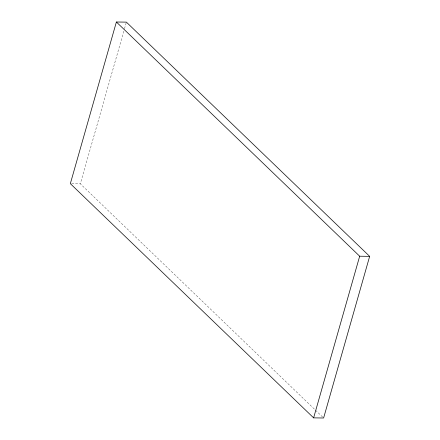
<?xml version="1.0" encoding="UTF-8"?>
<svg xmlns="http://www.w3.org/2000/svg" width="440" height="440" viewBox="0 0 440 440"><rect width="100%" height="100%" fill="white"/><g stroke="black" fill="none" stroke-linecap="round" stroke-linejoin="round"><path stroke-width="0.33" stroke-dasharray="2.2 1.65" d="M322.625 417.049L80.328 183.782L124.311 29.392M124.498 28.732L126.379 22.132M71.671 183.673L80.328 183.782"/><path stroke-width="0.66" d="M116.386 22L70.34 183.651L313.621 417.868L323.615 418L369.661 256.35L126.379 22.132L116.386 22L359.673 256.218L369.661 256.35M313.621 417.868L359.673 256.218"/></g></svg>
